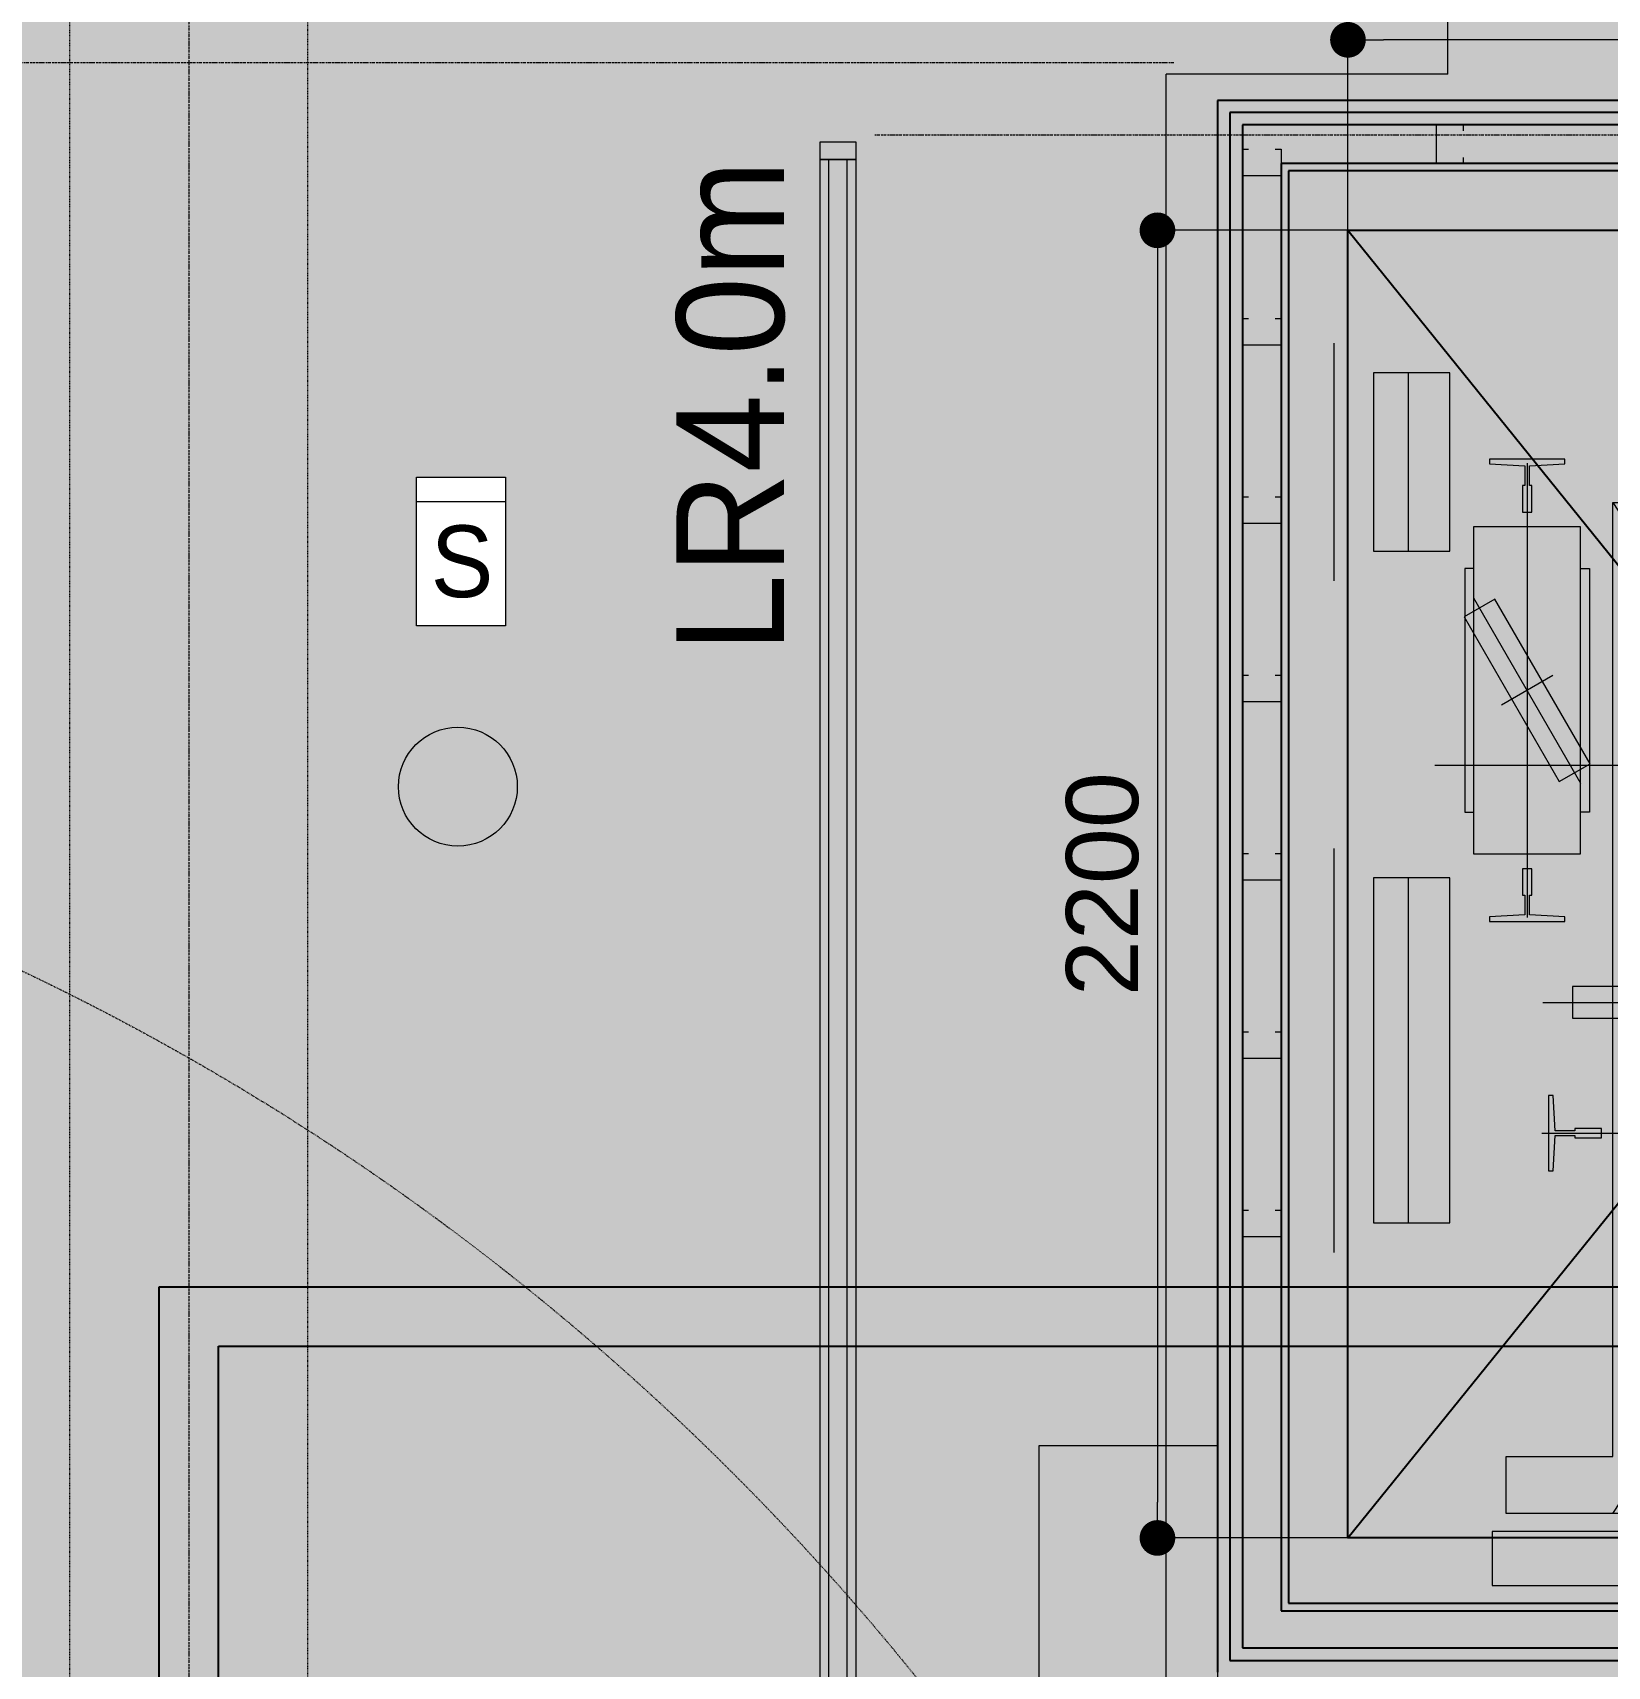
# Model space of a CAD drawing. Header units: millimetres. Extents: x -376000 to 292178, y -193032 to 188048.
# Drawn here: x -229720 to -227071, y 65185 to 67934 of the extents above; entities that cross this region are included whole.
import ezdxf

# ---------------------------------------------------------------- set-up
doc = ezdxf.new("R2010")
doc.units = ezdxf.units.MM
doc.header["$PDMODE"] = 1
doc.header["$PDSIZE"] = -2
for name, pattern in [('VW-01 短破線', [2.1161248, 1.0580624, -1.0580624]), ('ラインタイプ-1', [2.1165312, 1.0580624, -1.0584688]), ('ラインタイプ-28', [1.0581610785590276, 0.70538330078125, -0.3527777777777777]), ('ラインタイプ-6', [5.2915312, 3.175, -1.0580624, 0.3527044000000002, -0.7057644000000001])]:
    doc.linetypes.add(name, pattern=pattern)
for name, color, linetype, lineweight in [('00_一般', 7, 'Continuous', 5), ('07_文字・記号', 7, 'Continuous', 9), ('_塗（エリア） (2D)', 7, 'Continuous', 5), ('_塗（壁） (2D)', 7, 'Continuous', 5), ('_天井プロット (2D)', 7, 'Continuous', 5), ('_平面図(既存部) (2D)', 7, 'Continuous', 5), ('_平面図（新設） (2D)', 7, 'Continuous', 5), ('_梁 (2D)', 7, 'Continuous', 5), ('_給排水ガス (2D)', 7, 'Continuous', 5), ('_解体部 (2D)', 7, 'Continuous', 5), ('天伏図', 7, 'Continuous', 5), ('寸法', 7, 'Continuous', 5)]:
    doc.layers.add(name, color=color, linetype=linetype, lineweight=lineweight)
for name, color, linetype, lineweight, true_color in [('02_0.25', 1, 'Continuous', 25, 0xff0000), ('03_0.15', 7, 'Continuous', 15, 0x990099), ('04_0.10', 7, 'Continuous', 9, 0x0099ff), ('05_0.05点線', 9, 'ラインタイプ-28', 5, 0x808080), ('06一点鎖線', 7, 'ラインタイプ-6', 9, 0x9999ff), ('08_ハッチ・色', 7, 'Continuous', 5, 0x888888)]:
    doc.layers.add(name, color=color, linetype=linetype, lineweight=lineweight, true_color=true_color)
doc.styles.add('Helvetica', font='')
doc.styles.add('Hiragino Sans W3', font='', dxfattribs={"bigfont": 'Hiragino Sans W3'})
doc.styles.add('ＭＳ Ｐゴシック', font='MS PGothic.ttf')
doc.styles.get('Helvetica').set_extended_font_data('Helvetica')
doc.styles.get('Hiragino Sans W3').set_extended_font_data('Hiragino Sans W3')
doc.dimstyles.new('RGT', dxfattribs={"dimtxt": 161.7816840277779, "dimasz": 0.99993896484375, "dimexe": 0, "dimexo": 1, "dimgap": 0.4999999999999999, "dimtad": 1, "dimdsep": 46, "dimtxsty": 'Hiragino Sans W3', "dimblk": 'DOT', "dimblk1": 'DOT', "dimblk2": 'DOT', "dimcen": 0, "dimazin": 0, "dimtfac": 1, "dimtix": 1, "dimtmove": 0, "dimatfit": 0, "dimldrblk": 'VW_FILLEDARROW', "dimfxl": 1, "dimfrac": 2, "dimtolj": 1, "dimarcsym": 0})

# ---------------------------------------------------------------- blocks, each defined once
blk = doc.blocks.new('給排水ガス (2D)')
at = {"layer": '07_文字・記号', "color": 5, "lineweight": 18, "true_color": 0x0000ff}
for p, q in [((-227339.9999999992, 67863.75606489483), (-227339.9999999992, 68237.33988038043)), ((-227339.9999999992, 67863.75606489483), (-227813.3427086802, 67863.75606489483)), ((-227813.3427086802, 64266.34799292928), (-227813.3427086802, 67863.75606489483))]:
    blk.add_line(p, q, dxfattribs=at)
blk = doc.blocks.new('塗（エリア） (2D)')
at = {"layer": '08_ハッチ・色', "linetype": 'Continuous', "lineweight": 0, "true_color": 0x74ff63, "transparency": 33554559}
blk.add_hatch(color=91, dxfattribs=at).paths.add_polyline_path([(-227667.2557079456, 63598.55921143571), (-236107.7557079456, 63598.55921143582), (-236107.7557079456, 71048.55921143571), (-225357.7557079457, 71048.55921143571), (-225357.7557079456, 67768.13591048213), (-227667.2557079456, 67768.13591048213)])
at = {"layer": '08_ハッチ・色', "linetype": 'Continuous', "lineweight": 0, "true_color": 0xbbbbbb, "transparency": 33554559}
blk.add_hatch(color=9, dxfattribs=at).paths.add_polyline_path([(-227692.5057079456, 67741.42119497419), (-225382.7557079456, 67741.42119497419), (-225382.7557079456, 65228.449375057), (-227692.5057079456, 65228.449375057)])
at = {"layer": '08_ハッチ・色', "linetype": 'Continuous', "lineweight": 0, "true_color": 0xd9d2ae, "transparency": 33554559}
blk.add_hatch(color=9, dxfattribs=at).paths.add_polyline_path([(-250142.7557079456, 61858.5592114356), (-250142.7557079456, 64113.55921143571), (-247342.7557079456, 64113.55921143571), (-247342.7557079456, 63598.55921143571), (-227667.2557079456, 63598.55921143571), (-227667.2557079456, 65233.05420418431), (-225357.7557079456, 65233.05420418431), (-225357.7557079456, 63623.5592114356), (-222307.7557079456, 63623.5592114356), (-222307.7557079456, 61858.5592114356)])
blk = doc.blocks.new('グループ-291')
at = {"layer": '08_ハッチ・色', "color": 160}
for points in [[(-225432.7557079456, 67819.53103135267), (-227727.2557079456, 67819.53103135267), (-225432.7557079456, 67701.03103135267), (-227727.2557079456, 67701.03103135267)], [(-227727.2557079456, 67701.03103135267), (-227727.2557079456, 65291.03103135266), (-227607.7557079456, 67701.03103135267), (-227607.7557079456, 65291.03103135266)], [(-226841.3001615904, 65175.03103135266), (-227727.2557079456, 65175.03103135266), (-226812.5667817065, 65291.03103135266), (-227727.2557079456, 65291.03103135266)], [(-225963.1618427889, 65174.60555709892), (-225432.7557079456, 65174.03103135266), (-225988.3229438427, 65291.50285126972), (-225432.7557079456, 65290.92832552347)]]:
    blk.add_solid(points, dxfattribs=at)
blk = doc.blocks.new('塗（壁） (2D)')
at = {"layer": '06一点鎖線'}
blk.add_line((-231000, 67883.55921143548), (-227800, 67883.55921143548), dxfattribs=at)
at = {"layer": '08_ハッチ・色', "color": 7}
blk.add_blockref('グループ-291', (0, 0), dxfattribs=at)
blk = doc.blocks.new('平面図(既存部) (2D)')
at = {"layer": '06一点鎖線'}
blk.add_line((-229457.7557079456, 72935.68380817688), (-229457.7557079456, 54935.68380817689), dxfattribs=at)
blk.add_line((-229457.7557079456, 72935.68380817688), (-229457.7557079456, 54935.68380817689), dxfattribs=at)
blk = doc.blocks.new('_Dot')
at = {"color": 0, "linetype": 'ByBlock', "lineweight": -2}
blk.add_line((-0.5, 0), (-1, 0), dxfattribs=at)
at = {"color": 0, "linetype": 'ByBlock', "const_width": 0.5}
blk.add_lwpolyline([(-0.25, 0, 1), (0.25, 0, 1)], format="xyb", close=True, dxfattribs=at)
blk = doc.blocks.new('*D247')
at = {"layer": 'Defpoints', "color": 0}
for p in [(-227507.7557079456, 67921.51628230147), (-227507.7557079456, 67601.03103135267), (-225732.7557079456, 67601.03103135267)]:
    blk.add_point(p, dxfattribs=at)
at = {"layer": '寸法', "color": 0, "lineweight": -2}
for p, q in [((-227507.7557079456, 67602.03103135267), (-227507.7557079456, 67921.51628230147)), ((-225792.7520458363, 67921.51628230147), (-227447.759370055, 67921.51628230147)), ((-225732.7557079456, 67602.03103135267), (-225732.7557079456, 67921.51628230147))]:
    blk.add_line(p, q, dxfattribs=at)
at = {"layer": '寸法', "color": 0, "lineweight": -2, "xscale": 59.99633789062499, "yscale": 59.99633789062499, "zscale": 59.99633789062499, "rotation": 180}
blk.add_blockref('_Dot', (-227507.7557079456, 67921.51628230147), dxfattribs=at)
at = {"layer": '寸法', "color": 0, "lineweight": -2, "xscale": 59.99633789062499, "yscale": 59.99633789062499, "zscale": 59.99633789062499}
blk.add_blockref('_Dot', (-225732.7557079456, 67921.51628230147), dxfattribs=at)
at = {"layer": '寸法', "color": 0, "insert": (-226620.2557079456, 68013.63588014772), "char_height": 121.2673611111111, "attachment_point": 5, "style": 'Helvetica'}
blk.add_mtext('\\A1;1775', dxfattribs=at)
blk = doc.blocks.new('VW_FILLEDARROW')
at = {"color": 0, "linetype": 'Continuous', "lineweight": 5, "transparency": 16777216, "flags": 128}
blk.add_lwpolyline([(-161.3333333333333, 43.22913637888779), (0, 0), (-161.3333333333333, -43.22913637888784)], close=True, dxfattribs=at)
blk = doc.blocks.new('*D248')
at = {"layer": 'Defpoints', "color": 0}
for p in [(-227507.7557079456, 67601.03103135267), (-227828.2409588945, 65401.03103135266), (-227507.7557079456, 65401.03103135266)]:
    blk.add_point(p, dxfattribs=at)
at = {"layer": '寸法', "color": 0, "lineweight": -2}
for p, q in [((-227508.7557079456, 67601.03103135267), (-227828.2409588945, 67601.03103135267)), ((-227828.2409588945, 67541.03469346202), (-227828.2409588945, 65461.02736924327)), ((-227508.7557079456, 65401.03103135266), (-227828.2409588945, 65401.03103135266))]:
    blk.add_line(p, q, dxfattribs=at)
at = {"layer": '寸法', "color": 0, "lineweight": -2, "xscale": 59.99633789062499, "yscale": 59.99633789062499, "zscale": 59.99633789062499}
for p, rotation in [((-227828.2409588945, 67601.03103135267), 90), ((-227828.2409588945, 65401.03103135266), 270)]:
    blk.add_blockref('_Dot', p, dxfattribs=dict(at, rotation=rotation))
at = {"layer": '寸法', "color": 0, "insert": (-227920.4843831816, 66501.03103135267), "char_height": 121.2673611111111, "attachment_point": 5, "rotation": 90, "style": 'Helvetica'}
blk.add_mtext('\\A1;2200', dxfattribs=at)
blk = doc.blocks.new('グループ-115')
at = {"layer": '04_0.10'}
for p, q in [((-608.6633637027699, 691.5), (-608.6633637027699, 291.5)), ((-483.6633637027699, 641.8504809471779), (-483.6633637027699, 341.8504809471779))]:
    blk.add_line(p, q, dxfattribs=at)
at = {"layer": '04_0.10', "flags": 128}
blk.add_lwpolyline([(-542.1633637027699, 341.8504809471779), (-413.6633637027699, 341.8504809471779), (-413.6633637027699, 641.8504809471779), (-542.1633637027699, 641.8504809471779)], close=True, dxfattribs=at)
blk = doc.blocks.new('グループ-116')
at = {"layer": '04_0.10'}
for p, q in [((-283.6633637027699, 489.5), (-283.6633637027699, -274.5)), ((-139.6633637027699, -1277.5), (972.33663629723, 423.5)), ((-139.6633637027699, 423.5), (972.33663629723, -1277.5)), ((416.3366362972301, -979.5), (416.3366362972301, 433.5)), ((-373.6633637027699, 263.3845726812142), (-193.6633637027699, -48.38457268121419)), ((-240.3620935135405, 132.5), (-326.9646338919993, 82.5)), ((1048.33663629723, 7.5), (1048.33663629723, -282.5)), ((1088.33663629723, -37.5), (1008.33663629723, -37.5)), ((1088.33663629723, -237.5), (1008.33663629723, -237.5)), ((-47.16336370276986, -291), (-47.16336370276986, -544)), ((879.83663629723, -291), (879.83663629723, -544)), ((-257.1633637027699, -417.5), (1089.83663629723, -417.5)), ((-258.6633637027699, -637.5), (1091.33663629723, -637.5)), ((531.3366362972301, -1408.5), (531.3366362972301, -979.5)), ((-483.6633637027699, -1317.5), (-342.6633637027699, -1317.5)), ((1001.33663629723, -1317.5), (1181.33663629723, -1317.5))]:
    blk.add_line(p, q, dxfattribs=at)
at = {"layer": '04_0.10', "flags": 128}
for points in [[(-279.6633637027699, 452), (-279.6633637027699, 485.2999999999884), (-220.1633637027699, 488.5), (-220.1633637027699, 496.3999999999651), (-347.1633637027699, 496.3999999999651), (-347.1633637027699, 488.5), (-287.6633637027699, 485.2999999999884), (-287.6633637027699, 452), (-291.6033637027722, 452), (-291.6033637027722, 407.5), (-275.7233637027675, 407.5), (-275.7233637027675, 452)], [(-318.6633637027699, -1277.5), (-318.6633637027699, -1181.5), (-139.6633637027699, -1181.5), (-139.6633637027699, 423.5), (972.33663629723, 423.5), (972.33663629723, -1181.5), (1022.33663629723, -1181.5), (1022.33663629723, -1277.5)], [(-373.6633637027699, 382.5), (-373.6633637027699, -167.5), (-193.6633637027699, -167.5), (-193.6633637027699, 382.5)], [(-389.6441258162959, 231.0640646055108), (-229.6441258162959, -46.06406460551079), (-177.6826015892439, -16.06406460551079), (-337.6826015892439, 261.0640646055109)], [(-287.6633637027699, -237), (-287.6633637027699, -270.2999999999884), (-347.1633637027699, -273.5), (-347.1633637027699, -281.3999999999651), (-220.1633637027699, -281.3999999999651), (-220.1633637027699, -273.5), (-279.6633637027699, -270.2999999999884), (-279.6633637027699, -237), (-275.7233637027675, -237), (-275.7233637027675, -192.5), (-291.6033637027722, -192.5), (-291.6033637027722, -237)], [(-207.1633637027699, -391), (-207.1633637027699, -444), (112.8366362972301, -444), (112.8366362972301, -391)], [(719.83663629723, -391), (719.83663629723, -444), (1039.83663629723, -444), (1039.83663629723, -391)], [(-203.1633637027699, -633.5), (-236.4633637027582, -633.5), (-239.6633637027699, -574), (-247.5633637027349, -574), (-247.5633637027349, -701), (-239.6633637027699, -701), (-236.4633637027582, -641.5), (-203.1633637027699, -641.5), (-203.1633637027699, -645.4400000000022), (-158.6633637027699, -645.4400000000022), (-158.6633637027699, -629.5599999999978), (-203.1633637027699, -629.5599999999978)], [(1035.83663629723, -641.5), (1069.136636297219, -641.5), (1072.33663629723, -701), (1080.236636297253, -701), (1080.236636297253, -574), (1072.33663629723, -574), (1069.136636297219, -633.5), (1035.83663629723, -633.5), (1035.83663629723, -629.5599999999978), (991.33663629723, -629.5599999999978), (991.33663629723, -645.4400000000022), (1035.83663629723, -645.4400000000022)], [(111.3366362972301, -1191.5), (111.3366362972301, -1221.5), (551.3366362972301, -1221.5), (551.3366362972301, -1191.5)], [(511.3366362972301, -1231.5), (511.3366362972301, -1261.5), (951.33663629723, -1261.5), (951.33663629723, -1231.5)], [(511.3366362972301, -1317.5), (511.3366362972301, -1347.5), (951.33663629723, -1347.5), (951.33663629723, -1317.5)], [(111.3366362972301, -1357.5), (111.3366362972301, -1387.5), (551.3366362972301, -1387.5), (551.3366362972301, -1357.5)]]:
    blk.add_lwpolyline(points, close=True, dxfattribs=at)
for points in [[(-108.6633637027699, -1126.5), (-108.6633637027699, 393.5), (941.33663629723, 393.5), (941.33663629723, -1126.5)], [(-373.6633637027699, 312.5), (-388.6633637027699, 312.5), (-388.6633637027699, -97.5), (-373.6633637027699, -97.5)], [(-193.6633637027699, 312.5), (-178.6633637027699, 312.5), (-178.6633637027699, -97.5), (-193.6633637027699, -97.5)], [(-108.6633637027699, -1126.5), (131.3366362972301, -1126.5), (131.3366362972301, -1126.5), (131.3366362972301, -1181.5), (101.3366362972301, -1181.5)], [(941.33663629723, -1126.5), (931.33663629723, -1126.5), (931.33663629723, -1217.5), (971.33663629723, -1217.5), (971.33663629723, -1277.5)], [(1001.33663629723, -1337.5), (1001.33663629723, -1307.5), (-342.6633637027699, -1307.5), (-342.6633637027699, -1398.5), (931.33663629723, -1398.5), (931.33663629723, -1357.5), (971.33663629723, -1357.5), (971.33663629723, -1307.5)]]:
    blk.add_lwpolyline(points, dxfattribs=at)
at = {"layer": '04_0.10'}
for centre in [(1048.33663629723, -37.5), (1048.33663629723, -237.5)]:
    blk.add_circle(centre, 15, dxfattribs=at)
blk = doc.blocks.new('グループ-117')
at = {"layer": '00_一般'}
blk.add_line((935.0289999999803, -1544.5), (931.33663629723, -1523.55636016588), dxfattribs=at)
at = {"layer": '04_0.10'}
for p, q in [((-438.6633637027699, -18.5), (-128.6633637027699, -18.5)), ((-608.6633637027699, -158.5), (-608.6633637027699, -838.5)), ((-483.6633637027699, -209.1495190528221), (-483.6633637027699, -789.1495190528221)), ((1181.33663629723, -508.1495190528221), (1181.33663629723, -768.1495190528221)), ((-608.6633637027699, -1428.149519052822), (-483.6633637027699, -1428.149519052822))]:
    blk.add_line(p, q, dxfattribs=at)
at = {"layer": '04_0.10', "flags": 128}
for points in [[(-542.1633637027699, -208.1495190528221), (-542.1633637027699, -788.1495190528221), (-413.6633637027699, -788.1495190528221), (-413.6633637027699, -208.1495190528221)], [(1111.33663629723, -508.1495190528221), (1111.33663629723, -768.1495190528221), (1224.83663629723, -768.1495190528221), (1224.83663629723, -508.1495190528221)]]:
    blk.add_lwpolyline(points, close=True, dxfattribs=at)
at = {"layer": '04_0.10'}
for name in ['グループ-115', 'グループ-116']:
    blk.add_blockref(name, (0, 0), dxfattribs=at)
blk = doc.blocks.new('シンボル-9 (2D)')
at = {"layer": '02_0.25'}
for p, q in [((1490, 1100), (-804.5, 1100)), ((-804.5, 1100), (-804.4999999999995, -1544.5)), ((1490, 1080), (-783.5, 1080)), ((-783.5, 1080), (-783.5, -1524.5)), ((1490, 1059), (-762.5, 1059)), ((-762.5, 1059), (-762.5, -1503.5)), ((1490, 994), (-697.5, 994)), ((-697.5, 994), (-697.5, -1441)), ((1490, 981.5), (-685, 981.5)), ((-685, 981.5), (-685, -1428.5)), ((-685, -1428.5), (55.75388926272149, -1428.5)), ((-697.5, -1441), (55.75388926272149, -1441)), ((-762.5, -1503.5), (55.75388926272149, -1503.5)), ((-783.5, -1524.5), (55.75388926272147, -1524.5))]:
    blk.add_line(p, q, dxfattribs=at)
at = {"layer": '03_0.15', "flags": 128}
for points in [[(-391, 1004), (-391, 994), (-436, 994), (-436, 1059), (-391, 1059), (-391, 1049)], [(-707.5, 1018), (-697.5, 1018), (-697.5, 973), (-762.5, 973), (-762.5, 1018), (-752.5, 1018)], [(-707.5, 733), (-697.5, 733), (-697.5, 688), (-762.5, 688), (-762.5, 733), (-752.5, 733)], [(-707.5, 433), (-697.5, 433), (-697.5, 388), (-762.5, 388), (-762.5, 433), (-752.5, 433)], [(-707.5, 133), (-697.5, 133), (-697.5, 88), (-762.5, 88), (-762.5, 133), (-752.5, 133)], [(-707.5, -167), (-697.5, -167), (-697.5, -212), (-762.5, -212), (-762.5, -167), (-752.5, -167)], [(-707.5, -467), (-697.5, -467), (-697.5, -512), (-762.5, -512), (-762.5, -467), (-752.5, -467)], [(-707.5, -767), (-697.5, -767), (-697.5, -812), (-762.5, -812), (-762.5, -767), (-752.5, -767)]]:
    blk.add_lwpolyline(points, dxfattribs=at)
at = {"layer": '04_0.10', "flags": 128}
blk.add_lwpolyline([(-585, 881.5), (1190, 881.5), (1190, -1318.5), (-585, -1318.5)], close=True, dxfattribs=at)
at = {"layer": '06一点鎖線'}
blk.add_line((-1381, 1042), (1819, 1042), dxfattribs=at)
at = {"layer": '04_0.10'}
blk.add_blockref('グループ-117', (0, 0), dxfattribs=at)
blk = doc.blocks.new('平面図（新設） (2D)')
at = {"layer": '02_0.25', "color": 7}
blk.add_blockref('シンボル-9 (2D)', (-226922.7557079456, 66719.53103135267), dxfattribs=at)
blk = doc.blocks.new('グループ-1191')
at = {"layer": '07_文字・記号', "color": 160, "linetype": 'Continuous', "lineweight": 5, "true_color": 0x003dff, "transparency": 33554687, "flags": 128}
for points in [[(-228335.7557079456, 67750.06239312791), (-228335.7557079456, 67720.06239312791), (-228395.7557079456, 67720.06239312791), (-228395.7557079456, 67750.06239312791)], [(-228335.7557079456, 67720.06239312791), (-228335.7557079456, 64050.35331453889), (-228395.7557079456, 64050.35331453889), (-228395.7557079456, 67720.06239312791)], [(-228350.7557079456, 67720.06239312791), (-228350.7557079456, 64050.35331453889), (-228380.7557079456, 64050.35331453889), (-228380.7557079456, 67720.06239312791)], [(-228335.7557079456, 64050.35331453889), (-228335.7557079456, 63950.35331453889), (-228395.7557079456, 63950.35331453889), (-228395.7557079456, 64050.35331453889)]]:
    blk.add_lwpolyline(points, close=True, dxfattribs=at)
at = {"layer": '07_文字・記号', "color": 160, "true_color": 0x003dff, "insert": (-228545.6157079456, 67305.05441238546), "char_height": 180.9088541666667, "attachment_point": 5, "rotation": 90, "line_spacing_factor": 1.007907314816854, "style": 'ＭＳ Ｐゴシック'}
blk.add_mtext('LR4.0m', dxfattribs=at)
blk = doc.blocks.new('グループ-1348')
at = {"color": 255, "linetype": 'Continuous', "lineweight": 5}
blk.add_wipeout([(-229074.70350255832, 67185.875774531), (-228924.70350255832, 67185.875774531), (-228924.70350255832, 66935.875774531), (-229074.70350255832, 66935.875774531)], dxfattribs=at).dxf.layer = '天伏図'
at = {"layer": '天伏図', "color": 82, "linetype": 'Continuous', "lineweight": 5, "true_color": 0x1ade00}
blk.add_line((-229074.7035025583, 67144.75735347837), (-228924.7035025583, 67144.75735347837), dxfattribs=at)
at = {"layer": '天伏図', "color": 82, "linetype": 'Continuous', "lineweight": 5, "true_color": 0x1ade00, "flags": 128}
blk.add_lwpolyline([(-229074.7035025583, 67185.875774531), (-228924.7035025583, 67185.875774531), (-228924.7035025583, 66935.875774531), (-229074.7035025583, 66935.875774531)], close=True, dxfattribs=at)
at = {"layer": '天伏図', "color": 82, "true_color": 0x1ade00, "insert": (-229050.6357942249, 67104.49658958949), "char_height": 120.6059027777778, "attachment_point": 1, "line_spacing_factor": 1.00614523909165, "style": 'ＭＳ Ｐゴシック'}
blk.add_mtext('S', dxfattribs=at)
blk = doc.blocks.new('非常用照明')
at = {"layer": '07_文字・記号', "linetype": 'Continuous', "lineweight": 0, "true_color": 0x00d136}
h = blk.add_hatch(color=102, dxfattribs=at)
edge = h.paths.add_edge_path()
edge.add_arc((0, 0), 100, 0, 360)
at = {"layer": '07_文字・記号', "color": 92, "true_color": 0x14b500}
blk.add_circle((0, 0), 100, dxfattribs=at)
blk = doc.blocks.new('新規分電盤')
at = {"layer": '07_文字・記号', "linetype": 'Continuous', "lineweight": 0, "transparency": 33554687}
blk.add_hatch(color=140, dxfattribs=at).paths.add_polyline_path([(-325.0000000000009, 150.0000000000002), (324.9999999999991, 150.0000000000002), (324.9999999999991, -149.9999999999998), (-325.0000000000009, -149.9999999999998)])
at = {"layer": '07_文字・記号', "color": 7, "linetype": 'Continuous', "lineweight": 5, "transparency": 33554687, "flags": 128}
blk.add_lwpolyline([(-325.0000000000009, 150.0000000000002), (324.9999999999991, 150.0000000000002), (324.9999999999991, -149.9999999999998), (-325.0000000000009, -149.9999999999998)], close=True, dxfattribs=at)
at = {"layer": '07_文字・記号', "color": 7, "linetype": 'Continuous', "lineweight": 5, "transparency": 33554687}
blk.add_solid([(324.9999999999982, -149.9999999999998), (324.9999999999982, 149.9999999999997), (-325.0000000000009, -149.9999999999998)], dxfattribs=at)
blk = doc.blocks.new('天井プロット (2D)')
at = {"layer": '07_文字・記号', "color": 100, "linetype": 'VW-01 短破線', "true_color": 0x00ff3f}
for centre in [(-231583.4620594413, 62470), (-223580, 62470)]:
    blk.add_circle(centre, 4299.999999999994, dxfattribs=at)
at = {"layer": '07_文字・記号', "color": 7}
for name, p in [('グループ-1191', (0, 0)), ('非常用照明', (-229005, 66665))]:
    blk.add_blockref(name, p, dxfattribs=at)
at = {"layer": '07_文字・記号', "color": 82, "true_color": 0x1ade00, "transparency": 33554687}
blk.add_blockref('グループ-1348', (0, 0), dxfattribs=at)
at = {"layer": '07_文字・記号', "color": 7, "transparency": 33554687, "rotation": 90}
blk.add_blockref('新規分電盤', (-227877.2557079456, 65231.61113368515), dxfattribs=at)
at = {"layer": '07_文字・記号', "color": 100, "linetype": 'VW-01 短破線', "true_color": 0x00ff3f}
blk.add_circle((-229005, 66665), 4299.999999999994, dxfattribs=at)
blk = doc.blocks.new('梁 (2D)')
at = {"layer": '05_0.05点線', "color": 7, "linetype": 'ラインタイプ-1', "flags": 128}
blk.add_lwpolyline([(-229257.7557079456, 64173.55921143571), (-229657.7557079456, 64173.55921143571), (-229657.7557079456, 70523.55921143571), (-229257.7557079456, 70523.55921143571)], close=True, dxfattribs=at)
blk = doc.blocks.new('解体部 (2D)')
at = {"layer": '02_0.25', "transparency": 33554687}
for p, q in [((-227507.7557079456, 65401.03103135266), (-225732.7557079456, 67601.03103135267)), ((-227507.7557079456, 67601.03103135267), (-225732.7557079456, 65401.03103135266))]:
    blk.add_line(p, q, dxfattribs=at)
at = {"layer": '02_0.25'}
for p, q in [((-229507.7557079456, 64173.55921143571), (-229507.7557079456, 65823.55921143571)), ((-229507.7557079456, 65823.55921143571), (-225432.7557079456, 65823.55921143571)), ((-229407.7557079456, 64173.55921143571), (-229407.7557079456, 65723.55921143571)), ((-229407.7557079456, 65723.55921143571), (-225432.7557079456, 65723.55921143571))]:
    blk.add_line(p, q, dxfattribs=at)
at = {"layer": '02_0.25', "flags": 128}
blk.add_lwpolyline([(-227507.7557079456, 67601.03103135267), (-225732.7557079456, 67601.03103135267), (-225732.7557079456, 65401.03103135266), (-227507.7557079456, 65401.03103135266)], close=True, dxfattribs=at)
at = {"layer": '寸法'}
dim = blk.add_linear_dim(base=(-227507.7557079456, 67921.51628230147), p1=(-225732.7557079456, 67601.03103135267), p2=(-227507.7557079456, 67601.03103135267), dimstyle='RGT', override={"dimtxt": 121.2673611111111, "dimasz": 59.99633789062499, "dimgap": 30, "dimpost": '<>', "dimtxsty": 'Helvetica', "dimtmove": 2}, dxfattribs=at)
dim.commit()
dim.dimension.update_dxf_attribs({"geometry": '*D247', "text_midpoint": (-226620.2557079456, 68013.63588014772)})
dim = blk.add_linear_dim(base=(-227828.2409588945, 65401.03103135266), p1=(-227507.7557079456, 67601.03103135267), p2=(-227507.7557079456, 65401.03103135266), angle=270, dimstyle='RGT', override={"dimtxt": 121.2673611111111, "dimasz": 59.99633789062499, "dimgap": 30, "dimpost": '<>', "dimtxsty": 'Helvetica', "dimtmove": 2}, dxfattribs=at)
dim.commit()
dim.dimension.update_dxf_attribs({"geometry": '*D248', "text_midpoint": (-227920.4843831816, 66501.03103135267)})

msp = doc.modelspace()

# ---------------------------------------------------------------- block references
at = {"layer": '_塗（エリア） (2D)'}
msp.add_blockref('塗（エリア） (2D)', (0, 0), dxfattribs=at)
at = {"layer": '_塗（壁） (2D)'}
msp.add_blockref('塗（壁） (2D)', (0, 0), dxfattribs=at)
at = {"layer": '_給排水ガス (2D)'}
msp.add_blockref('給排水ガス (2D)', (0, 0), dxfattribs=at)

# ---------------------------------------------------------------- next in the draw order: block references
at = {"layer": '_平面図(既存部) (2D)'}
msp.add_blockref('平面図(既存部) (2D)', (0, 0), dxfattribs=at)

# ---------------------------------------------------------------- next in the draw order: block references
at = {"layer": '_解体部 (2D)'}
msp.add_blockref('解体部 (2D)', (0, 0), dxfattribs=at)

# ---------------------------------------------------------------- next in the draw order: block references
at = {"layer": '_平面図（新設） (2D)'}
msp.add_blockref('平面図（新設） (2D)', (0, 0), dxfattribs=at)

# ---------------------------------------------------------------- next in the draw order: block references
at = {"layer": '_天井プロット (2D)'}
msp.add_blockref('天井プロット (2D)', (0, 0), dxfattribs=at)

# ---------------------------------------------------------------- next in the draw order: block references
at = {"layer": '_梁 (2D)'}
msp.add_blockref('梁 (2D)', (0, 0), dxfattribs=at)

doc.saveas('drawing.dxf')
